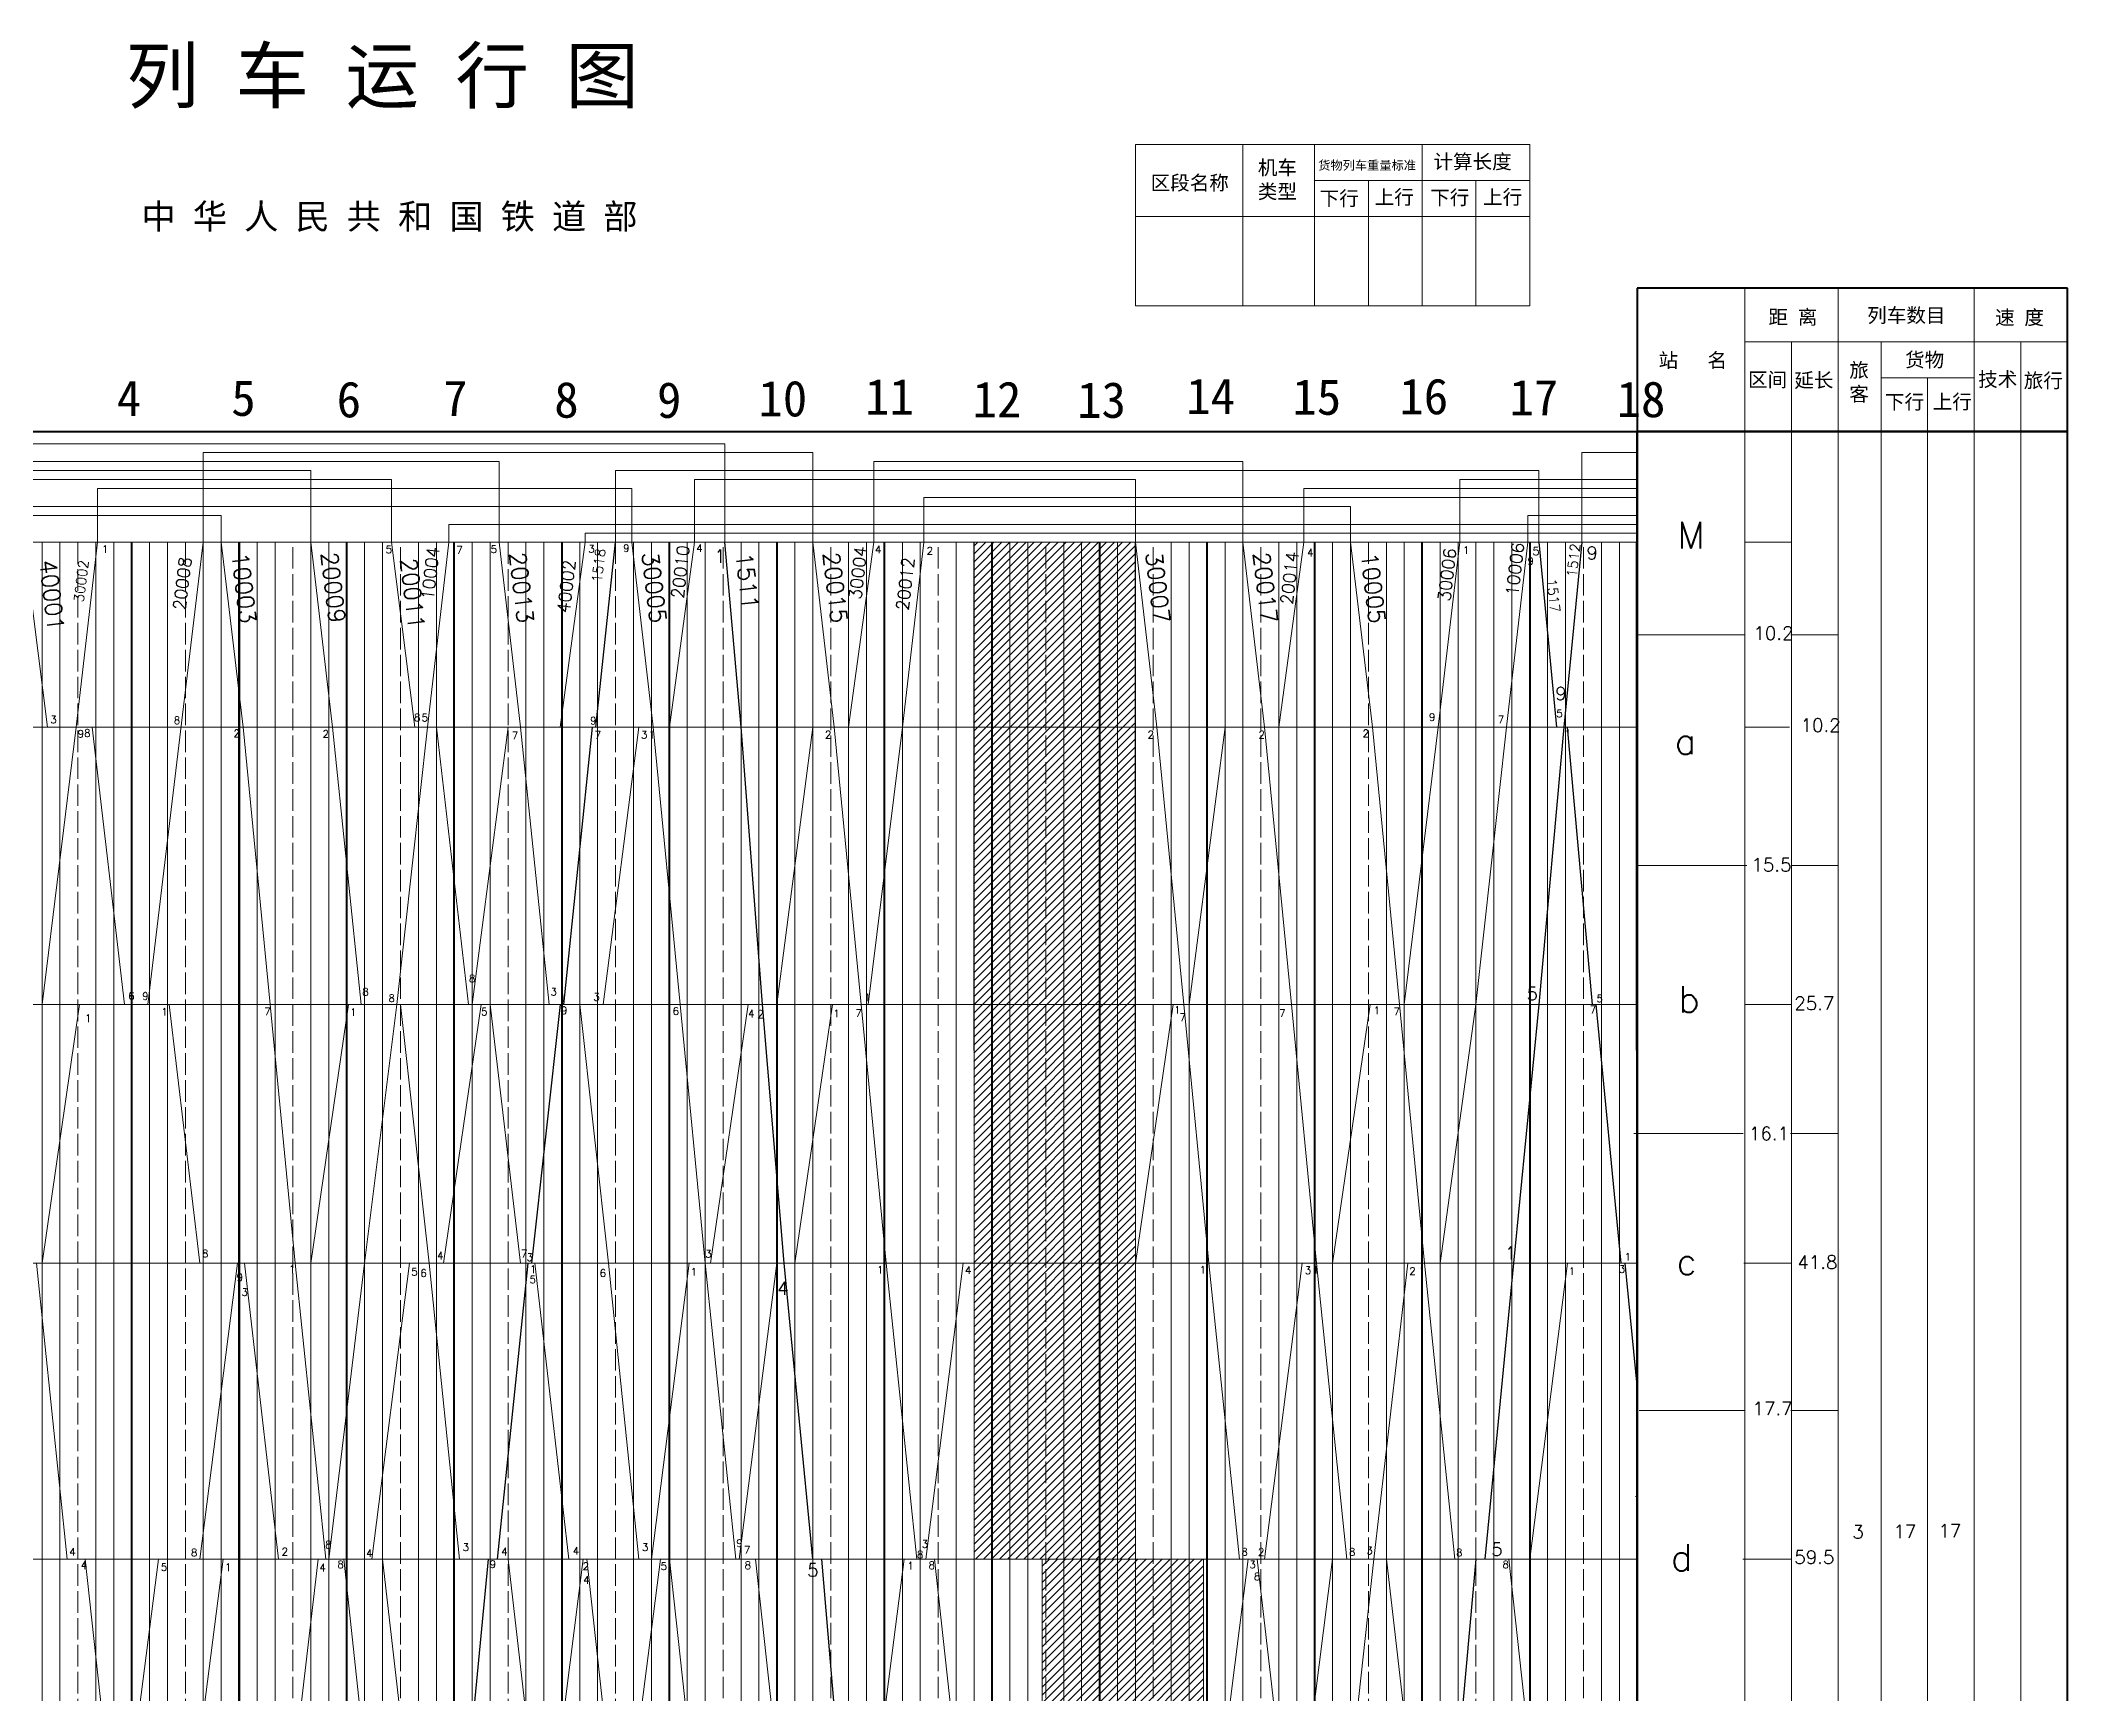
# Model space of a CAD drawing. Header units: millimetres. Extents: x 115 to 2035, y -688 to 879.
# Drawn here: x 904 to 2035, y -43 to 879 of the extents above; entities that cross this region are included whole.
import ezdxf

# ---------------------------------------------------------------- set-up
doc = ezdxf.new("R2010")
doc.units = ezdxf.units.MM
doc.linetypes.add('ACAD_ISO02W100', pattern=[15, 12, -3])
doc.layers.get('0').update_dxf_attribs({"color": 3, "lineweight": 120})
for name, color, linetype, lineweight in [('heizi', 7, 'Continuous', 5), ('五定、快运、直达、重载', 5, 'Continuous', 5), ('十分格1', 3, 'Continuous', 20), ('十分格2', 3, 'ACAD_ISO02W100', 20), ('小时格1', 3, 'Continuous', 100), ('小时格2', 3, 'Continuous', 80), ('直通、区段、小运转等', 7, 'Continuous', 5), ('站界线', 3, 'Continuous', 20)]:
    doc.layers.add(name, color=color, linetype=linetype, lineweight=lineweight)
doc.layers.add('文字', color=3, linetype='Continuous')
doc.layers.add('旅客列车、高级专列等', color=1, linetype='Continuous')
doc.styles.add('hz', font='txt.shx')

msp = doc.modelspace()

# ---------------------------------------------------------------- hatches: boundary and pattern name
at = {"layer": '直通、区段、小运转等'}
h = msp.add_hatch(dxfattribs=at)
h.set_pattern_fill('ANSI31', color=256)
h.set_pattern_definition([(45, (-1546.2413, -75.1722), (-2.245064, 2.245064), [])])
h.paths.add_polyline_path([(1425, 32.1), (1515, 32.1), (1514.9, 599.2), (1424.9, 599.2)])
h = msp.add_hatch(dxfattribs=at)
h.set_pattern_fill('ANSI31', color=256)
h.set_pattern_definition([(45, (-1941.8525, -103.491), (-2.245064, 2.245064), [])])
h.paths.add_polyline_path([(1553, 32.1), (1463, 32.1), (1463, -555.5), (1553, -555.5)])

# ---------------------------------------------------------------- linework, layer by layer
msp.add_line((2035, -629), (2035, 711))
at = {"layer": 'heizi'}
for p, q in [((354.7, 599.2), (1794.3, 599.2)), ((355.1, 496.1), (1795, 496.1)), ((355.5, 341.4), (1794.2, 341.4)), ((355.6, 197.1), (1794.9, 197.1)), ((355.6, 32.1), (1794.5, 32.1))]:
    msp.add_line(p, q, dxfattribs=at)
at = {"layer": '五定、快运、直达、重载'}
for p, q in [((1005, 599.2), (1017.3, 496.1)), ((1132, 599.2), (1120, 496.1)), ((1635, 599.2), (1647.3, 496.1)), ((1734, 599.2), (1722, 496.1)), ((1032.3, 341.4), (1017.3, 496.1)), ((1120, 496.1), (1103, 341.4)), ((1662.3, 341.4), (1647.3, 496.1)), ((1722, 496.1), (1705, 341.4)), ((1046.3, 197.1), (1032.3, 341.4)), ((1103, 341.4), (1085, 197.1)), ((1676.3, 197.1), (1662.3, 341.4)), ((1685, 197.1), (1705, 341.4)), ((1063.3, 32.1), (1046.3, 197.1)), ((1065, 32.1), (1085, 197.1)), ((1667, 197.1), (1648, 32.1)), ((1693.3, 32.1), (1676.3, 197.1)), ((1059, 32.1), (1040, -132.8)), ((1091.3, -132.8), (1073.3, 32.1)), ((1648, 32.1), (1630, -132.8)), ((1741.3, -132.8), (1723.3, 32.1))]:
    msp.add_line(p, q, dxfattribs=at)
at = {"layer": '十分格1'}
for p, q in [((1515, 731), (1515, 821)), ((1515, 821), (1735, 821)), ((1575, 731), (1575, 821)), ((1575, 821), (1615, 821)), ((1615, 821), (1615, 731)), ((1675, 731), (1675, 821)), ((1735, 821), (1735, 731)), ((1735, 801), (1615, 801)), ((1645, 781), (1645, 801)), ((1645, 801), (1735, 801)), ((1645, 801), (1675, 801)), ((1675, 801), (1675, 731)), ((1675, 801), (1705, 801)), ((1705, 801), (1705, 731)), ((1735, 781), (1515, 781)), ((1515, 781), (1575, 781)), ((1575, 781), (1575, 731)), ((1645, 731), (1645, 781)), ((1735, 731), (1735, 781)), ((1855, 661), (1855, 741)), ((1855, 741), (1907, 741)), ((1907, 741), (1907, 661)), ((1983, 711), (1983, 741)), ((1735, 731), (1515, 731)), ((1615, 731), (1645, 731)), ((1907, 711), (1855, 711)), ((1881, 661), (1881, 711)), ((1881, 711), (1907, 711)), ((1907, 711), (1931, 711)), ((1931, 711), (1931, 661)), ((1983, 711), (1931, 711)), ((1983, 661), (1983, 711)), ((1983, 711), (2035, 711)), ((2009, 661), (2009, 711)), ((1957, 691), (1931, 691)), ((1931, 691), (1983, 691)), ((1957, 661), (1957, 691)), ((1983, 691), (1983, 661)), ((1855, 661), (1855, -554.7)), ((1907, 661), (1881, 661)), ((1881, 661), (1881, -555.6)), ((1907, 661), (1907, -648.6)), ((1931, 661), (1957, 661)), ((1931, 661), (1931, -555.6)), ((1957, 661), (1957, -555.1)), ((1983, 661), (2009, 661)), ((1983, 661), (1983, -555.6)), ((2009, 661), (2009, -555.6)), ((905, -555.5), (905, 599.2)), ((915, 599.2), (915, -555.5)), ((935, -555.5), (935, 599.2)), ((945, 599.2), (945, -555.5)), ((965, 599.2), (965, -555.5)), ((975, -555.5), (975, 599.2)), ((995, 599.2), (995, -555.5)), ((1005, -555.5), (1005, 599.2)), ((1025, -555.5), (1025, 599.2)), ((1035, 599.2), (1035, -555.5)), ((1055, -555.5), (1055, 599.2)), ((1065, 599.2), (1065, -555.5)), ((1085, 599.2), (1085, -555.5)), ((1095, -555.5), (1095, 599.2)), ((1115, 599.2), (1115, -555.5)), ((1125, -555.5), (1125, 599.2)), ((1145, -555.5), (1145, 599.2)), ((1155, 599.2), (1155, -555.5)), ((1175, -555.5), (1175, 599.2)), ((1185, 599.2), (1185, -555.5)), ((1205, 599.2), (1205, -555.5)), ((1215, -555.5), (1215, 599.2)), ((1235, 599.2), (1235, -555.5)), ((1245, -555.5), (1245, 599.2)), ((1265, -555.5), (1265, 599.2)), ((1275, 599.2), (1275, -555.5)), ((1295, -555.5), (1295, 599.2)), ((1305, 599.2), (1305, -555.5)), ((1325, 599.2), (1325, -555.5)), ((1335, -555.5), (1335, 599.2)), ((1355, 599.2), (1355, -555.5)), ((1365, -555.5), (1365, 599.2)), ((1385, -555.5), (1385, 599.2)), ((1395, 599.2), (1395, -555.5)), ((1415, -555.5), (1415, 599.2)), ((1425, 599.2), (1425, -555.5)), ((1445, 599.2), (1445, -555.5)), ((1455, -555.5), (1455, 599.2)), ((1475, 599.2), (1475, -555.5)), ((1485, -555.5), (1485, 599.2)), ((1505, -555.5), (1505, 599.2)), ((1515, 599.2), (1515, -555.5)), ((1535, -555.5), (1535, 599.2)), ((1545, 599.2), (1545, -555.5)), ((1565, 599.2), (1565, -555.5)), ((1575, -555.5), (1575, 599.2)), ((1595, 599.2), (1595, -555.5)), ((1605, -555.5), (1605, 599.2)), ((1625, -555.5), (1625, 599.2)), ((1635, 599.2), (1635, -555.5)), ((1655, -555.5), (1655, 599.2)), ((1665, 599.2), (1665, -555.5)), ((1685, 599.2), (1685, -555.5)), ((1695, -555.5), (1695, 599.2)), ((1715, 599.2), (1715, -555.5)), ((1725, -555.5), (1725, 599.2)), ((1745, -555.5), (1745, 599.2)), ((1755, 599.2), (1755, -555.5)), ((1775, -555.5), (1775, 599.2)), ((1785, 599.2), (1785, -555.5))]:
    msp.add_line(p, q, dxfattribs=at)
at = {"layer": '十分格2'}
for p, q in [((1705, 661), (1705, 661)), ((925, 599.2), (925, -555.5)), ((985, 599.2), (985, -555.5)), ((1045, -555.5), (1045, 599.2)), ((1105, -555.5), (1105, 599.2)), ((1165, 599.2), (1165, -555.5)), ((1225, 599.2), (1225, -555.5)), ((1285, -555.5), (1285, 599.2)), ((1345, -555.5), (1345, 599.2)), ((1405, -555.5), (1405, 599.2)), ((1465, -555.5), (1465, 599.2)), ((1525, -555.5), (1525, 599.2)), ((1585, -555.5), (1585, 599.2)), ((1645, 599.2), (1645, -555.5)), ((1705, 599.2), (1705, -555.5)), ((1705, 179), (1705, 599.2)), ((1765, -555.5), (1765, 599.2))]:
    msp.add_line(p, q, dxfattribs=at)
at = {"layer": '小时格1'}
for p, q in [((2035, 741), (1795, 741)), ((1795, 741), (1795, 661)), ((2035, 661), (2035, 741)), ((355, 661), (2035, 661)), ((1075, 661), (1435, 661)), ((2035, 661), (1795, 661)), ((1795, 661), (1795, -579)), ((1795, -579), (1795, 661)), ((1075, -555.5), (1075, 599.2)), ((1075, -555.5), (1075, 599.2)), ((1435, 599.2), (1435, -555.5))]:
    msp.add_line(p, q, dxfattribs=at)
at = {"layer": '小时格2'}
for p, q in [((955, 599.2), (955, -555.5)), ((1015, -555.5), (1015, 599.2)), ((1015, 599.2), (1015, -555.5)), ((1135, -555.5), (1135, 599.2)), ((1195, 599.2), (1195, -555.5)), ((1255, -555.5), (1255, 599.2)), ((1315, 599.2), (1315, -555.5)), ((1375, -555.5), (1375, 599.2)), ((1495, 599.2), (1495, -555.5)), ((1555, -555.5), (1555, 599.2)), ((1555, -555.5), (1555, 599.2)), ((1615, 599.2), (1615, -555.5)), ((1615, 599.2), (1615, -555.5)), ((1675, -555.5), (1675, 599.2)), ((1735, 599.2), (1735, -555.5))]:
    msp.add_line(p, q, dxfattribs=at)
at = {"layer": '旅客列车、高级专列等'}
for p, q in [((1214, 496.1), (1225, 599.2)), ((1295, 496.1), (1286, 599.2)), ((1740, 599.2), (1750, 496.1)), ((1764, 599.2), (1754, 496.1)), ((1212, 496.1), (1196, 341.4)), ((1307, 341.4), (1295, 496.1)), ((1754, 496.1), (1740, 341.4)), ((1770, 341.4), (1756, 496.1)), ((1194, 341.4), (1178, 197.1)), ((1319, 197.1), (1307, 341.4)), ((1740, 341.4), (1726, 197.1)), ((1786, 197.1), (1772, 341.4)), ((1176, 197.1), (1159, 32.1)), ((1335, 32.1), (1319, 197.1)), ((1726, 197.1), (1710, 32.1)), ((1788, 197.1), (1795, 127)), ((1154, 32.1), (1138, -132.8)), ((1354, -132.8), (1340, 32.1)), ((1705, 32.1), (1690, -132.8))]:
    msp.add_line(p, q, dxfattribs=at)
at = {"layer": '直通、区段、小运转等'}
for p, q in [((1286, 654.2), (769, 654.2)), ((995, 599.2), (995, 649.2)), ((1335, 649.2), (995, 649.2)), ((1286, 599.2), (1286, 654.2)), ((1335, 599.2), (1335, 649.2)), ((1764, 599.2), (1764, 649.2)), ((1764, 649.2), (1795, 649.2)), ((1055, 639.2), (719, 639.2)), ((1100, 634.2), (746, 634.2)), ((1160, 644.2), (857, 644.2)), ((1055, 599.2), (1055, 639.2)), ((1100, 599.2), (1100, 634.2)), ((1160, 599.2), (1160, 644.2)), ((1225, 599.2), (1225, 639.2)), ((1740, 639.2), (1225, 639.2)), ((1269, 599.2), (1269, 634.2)), ((1515, 634.2), (1269, 634.2)), ((1369, 599.2), (1369, 644.2)), ((1575, 644.2), (1369, 644.2)), ((1515, 599.2), (1515, 634.2)), ((1575, 599.2), (1575, 644.2)), ((1696, 599.2), (1696, 634.2)), ((1696, 634.2), (1795, 634.2)), ((1740, 599.2), (1740, 639.2)), ((936, 599.2), (936, 629.2)), ((1234, 629.2), (936, 629.2)), ((1234, 599.2), (1234, 629.2)), ((1397, 599.2), (1397, 624.2)), ((1397, 624.2), (1795, 624.2)), ((1609, 599.2), (1609, 629.2)), ((1609, 629.2), (1795, 629.2)), ((1005, 614.2), (355, 614.2)), ((1635, 619.2), (530, 619.2)), ((1005, 599.2), (1005, 614.2)), ((1635, 599.2), (1635, 619.2)), ((1734, 599.2), (1734, 614.2)), ((1734, 614.2), (1795, 614.2)), ((1132, 599.2), (1132, 609.2)), ((1132, 609.2), (1795, 609.2)), ((1208, 599.2), (1208, 604.2)), ((1208, 604.2), (1795, 604.2)), ((924, 496.1), (936, 599.2)), ((964, 341.4), (995, 599.2)), ((1067, 496.1), (1055, 599.2)), ((1100, 599.2), (1090, 599.2)), ((1095, 599.2), (1100, 599.2)), ((1113, 496.1), (1100, 599.2)), ((1172, 496.1), (1160, 599.2)), ((1246, 496.1), (1234, 599.2)), ((1255, 496.1), (1269, 599.2)), ((1347, 496.1), (1335, 599.2)), ((1355, 496.1), (1369, 599.2)), ((1385, 496.1), (1397, 599.2)), ((1402.9, 599.2), (1492.9, 599.2)), ((1424.9, 599.2), (1425, 32.1)), ((1515, 32.1), (1514.9, 599.2)), ((1527, 496.1), (1515, 599.2)), ((1587, 496.1), (1575, 599.2)), ((1595, 496.1), (1609, 599.2)), ((1684, 496.1), (1696, 599.2)), ((1794.3, 599.2), (1794.5, 32.1)), ((905, 341.4), (924, 496.1)), ((908, 496.1), (933, 496.1)), ((1083, 341.4), (1067, 496.1)), ((1105, 496.1), (1112, 496.1)), ((1143, 341.4), (1125, 496.1)), ((1188, 341.4), (1172, 496.1)), ((1218, 341.4), (1238, 496.1)), ((1261, 341.4), (1246, 496.1)), ((1315, 341.4), (1335, 496.1)), ((1362, 341.4), (1347, 496.1)), ((1366, 341.4), (1385, 496.1)), ((1542, 341.4), (1527, 496.1)), ((1545, 341.4), (1565, 496.1)), ((1602, 341.4), (1587, 496.1)), ((1665, 341.4), (1684, 496.1)), ((905, 197.1), (926, 341.4)), ((945, 341.4), (951, 341.4)), ((951, 341.4), (976, 341.4)), ((965, 341.4), (964, 341.4)), ((1121, 197.1), (1105, 341.4)), ((1150, 341.4), (1129, 197.1)), ((1135, 341.4), (1142, 341.4)), ((1142, 341.4), (1138, 341.4)), ((1155, 341.4), (1150, 341.4)), ((1172, 197.1), (1155, 341.4)), ((1175, 341.4), (1183, 341.4)), ((1221, 197.1), (1205, 341.4)), ((1255, 341.4), (1262, 341.4)), ((1275, 197.1), (1261, 341.4)), ((1278, 197.1), (1299, 341.4)), ((1325, 197.1), (1346, 341.4)), ((1376, 197.1), (1362, 341.4)), ((1536, 341.4), (1515, 197.1)), ((1535, 341.4), (1536, 341.4)), ((1556, 197.1), (1542, 341.4)), ((1616, 197.1), (1602, 341.4)), ((1625, 197.1), (1646, 341.4)), ((919, 32.1), (902, 197.1)), ((985, 197.1), (993, 197.1)), ((993, 197.1), (1018, 197.1)), ((1089, 32.1), (1110, 197.1)), ((1138, 32.1), (1121, 197.1)), ((1121, 197.1), (1123, 197.1)), ((1155, 197.1), (1157, 197.1)), ((1185, 197.1), (1180, 197.1)), ((1199, 32.1), (1180, 197.1)), ((1215, 197.1), (1221, 197.1)), ((1238, 32.1), (1221, 197.1)), ((1245, 32.1), (1266, 197.1)), ((1275, 197.1), (1276, 197.1)), ((1292, 32.1), (1275, 197.1)), ((1276, 197.1), (1278, 197.1)), ((1294, 32.1), (1315, 197.1)), ((1393, 32.1), (1376, 197.1)), ((1398, 32.1), (1419, 197.1)), ((1573, 32.1), (1556, 197.1)), ((1587, 32.1), (1608, 197.1)), ((1633, 32.1), (1616, 197.1)), ((1735, 32.1), (1756, 197.1)), ((1794, 67), (1795, 67)), ((947, -132.8), (929, 32.1)), ((985, -132.8), (1006, 32.1)), ((1035, 32.1), (1037, 32.1)), ((1184, -132.8), (1165, 32.1)), ((1186, -132.8), (1207, 32.1)), ((1195, 32.1), (1199, 32.1)), ((1199, 32.1), (1209, 32.1)), ((1227, -132.8), (1209, 32.1)), ((1229, -132.8), (1250, 32.1)), ((1235, 32.1), (1238, 32.1)), ((1273, -132.8), (1255, 32.1)), ((1285, 32.1), (1293, 32.1)), ((1292, 32.1), (1294, 32.1)), ((1293, 32.1), (1303, 32.1)), ((1293, 32.1), (1298, 32.1)), ((1321, -132.8), (1303, 32.1)), ((1365, -132.8), (1386, 32.1)), ((1393, 32.1), (1398, 32.1)), ((1421, -132.8), (1403, 32.1)), ((1425, 32.1), (1515, 32.1)), ((1463, 32.1), (1463, -555.5)), ((1463, 32.1), (1553, 32.1)), ((1553, -555.5), (1553, 32.1)), ((1578, 32.1), (1557, -132.8)), ((1575, 32.1), (1578, 32.1)), ((1602, -132.8), (1583, 32.1)), ((1585, 32.1), (1587, 32.1)), ((1604, -132.8), (1625, 32.1)), ((1674, -132.8), (1655, 32.1))]:
    msp.add_line(p, q, dxfattribs=at)
at = {"layer": '直通、区段、小运转等', "color": 6}
for p, q in [((895, 599.2), (908, 496.1)), ((1194, 496.1), (1208, 599.2)), ((951, 341.4), (933, 496.1)), ((1145, 341.4), (1165, 496.1)), ((993, 197.1), (976, 341.4)), ((1055, 197.1), (1076, 341.4)), ((993, 32.1), (1014, 197.1)), ((1037, 32.1), (1018, 197.1)), ((949, -132.8), (970, 32.1)), ((1095, 32.1), (1114, -132.8))]:
    msp.add_line(p, q, dxfattribs=at)
at = {"layer": '站界线'}
for p, q in [((2035, -629), (2035, 711)), ((2035, 711), (2035, 555.1)), ((1855, 599.2), (1880.6, 599.2)), ((1795, 565), (1795, 505)), ((1795.2, 547.6), (1854.7, 547.6)), ((1880.7, 547.6), (1906.7, 547.6)), ((1855.3, 496.1), (1879.9, 496.1)), ((1795, 433), (1795, 409)), ((1795, 418.9), (1856.1, 418.9)), ((1881, 418.9), (1907, 418.9)), ((1795, 357), (1795, 291)), ((1855.3, 341.4), (1880.6, 341.4)), ((1793.1, 269.4), (1854.1, 269.4)), ((1880.5, 269.4), (1906.9, 269.4)), ((1795, 245), (1795, 165)), ((1854.4, 197.1), (1881, 197.1)), ((1796.1, 114.9), (1854.9, 114.9)), ((1880.6, 114.9), (1907.2, 114.9)), ((1795, 25), (1795, -41)), ((1853.9, 32.1), (1880.6, 32.1))]:
    msp.add_line(p, q, dxfattribs=at)

# ---------------------------------------------------------------- texts
at = {"layer": '五定、快运、直达、重载', "color": 6, "style": 'hz'}
for s, width, gutter_width, heights, insert, char_height, attachment_point, rotation in [('40001', 76.155, 46.3, [9.27], (912.8, 590), 9.27, 1, 276.7373), ('40002', 57.122, 34.8, [3.55], (1199.3, 559.4), 6.95, 7, 83.2627)]:
    msp.add_mtext_dynamic_manual_height_columns(s, width=width, gutter_width=gutter_width, heights=heights, dxfattribs=dict(at, insert=insert, char_height=char_height, attachment_point=attachment_point, rotation=rotation))
at = {"layer": '五定、快运、直达、重载', "color": 18, "true_color": 0x000000, "style": 'hz'}
for s, width, gutter_width, heights, insert, char_height, attachment_point, rotation in [('30002', 45.178, 27.5, [3.62], (928.2, 565.5), 5.5, 7, 83.2627), ('20008', 57.122, 34.8, [4.58], (985, 561), 6.95, 7, 83.2627), ('20009', 76.155, 46.3, [9.27], (1069.8, 594.2), 9.27, 1, 276.7373), ('20011', 76.155, 46.3, [9.27], (1114, 590.9), 9.27, 1, 276.7373), ('20013', 76.155, 46.3, [9.27], (1174.8, 594.2), 9.27, 1, 276.7373), ('30005', 76.155, 46.3, [9.27], (1248.8, 594.2), 9.27, 1, 276.7373), ('20010', 57.122, 34.8, [4.58], (1262.9, 567.5), 6.95, 7, 83.2627), ('20015', 76.155, 46.3, [9.27], (1349.8, 594.2), 9.27, 1, 276.7373), ('30004', 57.122, 34.8, [3.55], (1362, 567), 6.95, 7, 83.2627), ('20012', 57.122, 34.8, [4.58], (1388.4, 560.8), 6.95, 7, 83.2627), ('30007', 76.155, 46.3, [9.27], (1529.8, 594.2), 9.27, 1, 276.7373), ('20017', 76.155, 46.3, [9.27], (1589.8, 594.2), 9.27, 1, 276.7373), ('20014', 57.122, 34.8, [4.58], (1602.7, 564.1), 6.95, 7, 83.2627), ('30006', 57.122, 34.8, [4.58], (1690.6, 565.9), 6.95, 7, 83.2627)]:
    msp.add_mtext_dynamic_manual_height_columns(s, width=width, gutter_width=gutter_width, heights=heights, dxfattribs=dict(at, insert=insert, char_height=char_height, attachment_point=attachment_point, rotation=rotation))
at = {"layer": '五定、快运、直达、重载', "color": 18, "true_color": 0x000000, "char_height": 4.16, "attachment_point": 1, "style": 'hz'}
for s, insert in [('1', (938.5, 597.5)), ('5', (1096.7, 597.3)), ('5', (1155.3, 597.4)), ('3', (1209.8, 597.6)), ('9', (1229.2, 598)), ('4', (1270, 598)), ('4', (1369.7, 597.3)), ('2', (1398.5, 596.5)), ('4', (1610.8, 595.5)), ('1', (1697.8, 596.9)), ('3', (909.6, 502.4)), ('8', (978.5, 502)), ('8', (1112.5, 503.6)), ('9', (1678.8, 503.8)), ('9', (924.9, 494.5)), ('8', (928.5, 494.9)), ('2', (1061.5, 494.4)), ('7', (1167.1, 493.5)), ('3', (1239.2, 493.9)), ('1', (1243.4, 494)), ('2', (1341.8, 494)), ('2', (1521.8, 494)), ('2', (1583.7, 494)), ('8', (1083.7, 350.6)), ('8', (1143.2, 358)), ('3', (1188.7, 350.6)), ('6', (953.1, 348.3)), ('9', (960.9, 348.2)), ('1', (971.6, 339.4)), ('5', (1150, 339.5)), ('3', (1212.6, 347.7)), ('6', (1256.8, 339.8)), ('1', (1363.8, 347.4)), ('1', (1536.6, 340.5)), ('1', (1647.9, 340.2)), ('1', (928.9, 335.8)), ('1', (1076.9, 339.2)), ('4', (1298.9, 338.4)), ('1', (1346.5, 338.5)), ('7', (1358.8, 338.7)), ('7', (1539.6, 336.3)), ('7', (1595.2, 338.7)), ('8', (994.3, 204.6)), ('7', (1172.2, 204.5)), ('3', (1275.1, 204.4)), ('5', (1111, 194.4)), ('6', (1116.1, 193.7)), ('4', (1125.4, 203.4)), ('6', (1216.1, 193.7)), ('1', (1266.9, 194.4)), ('1', (1370.9, 195.5)), ('4', (1419.9, 195.3)), ('1', (1550.9, 195.5)), ('3', (1609.5, 195.2)), ('1', (1613.9, 195.5)), ('1', (1756.8, 194.7)), ('9', (1013.6, 191.3)), ('3', (1016.3, 183)), ('5', (1177, 190.1)), ('4', (920.2, 38.2)), ('8', (988.1, 37.8)), ('2', (1038.7, 38.3)), ('4', (1085.8, 37.5)), ('3', (1139.7, 40.8)), ('4', (1201.1, 38.8)), ('3', (1239.7, 40.8)), ('9', (1292.3, 43.1)), ('7', (1296.6, 39.3)), ('8', (1393.1, 36.7)), ('3', (1395.8, 42.6)), ('8', (1574.2, 38.2)), ('2', (1583.4, 38.1)), ('8', (1634.2, 38.2)), ('4', (926.6, 30.7)), ('5', (971.3, 29.7)), ('1', (1007.1, 29.6)), ('2', (1206.6, 30.2)), ('5', (1250.1, 30.2)), ('8', (1297, 30.7)), ('1', (1387.7, 30.5)), ('8', (1399.6, 30.7)), ('3', (1578.6, 31.1)), ('8', (1581.1, 24.5)), ('4', (1207, 22.5))]:
    msp.add_mtext_dynamic_manual_height_columns(s, width=22.952, gutter_width=20.8, heights=[0], dxfattribs=dict(at, insert=insert))
at = {"layer": '五定、快运、直达、重载', "style": 'hz'}
for s, width, gutter_width, heights, insert, char_height, attachment_point, rotation in [('10003', 76.155, 46.3, [0], (1020, 594), 9.27, 1, 276.7373), ('10004', 57.122, 34.8, [6.95], (1123.4, 566.7), 6.95, 7, 83.2627), ('10005', 76.155, 46.3, [0], (1650, 594), 9.27, 1, 276.7373), ('10006', 57.122, 34.8, [6.95], (1728.5, 569), 6.95, 7, 83.2627)]:
    msp.add_mtext_dynamic_manual_height_columns(s, width=width, gutter_width=gutter_width, heights=heights, dxfattribs=dict(at, insert=insert, char_height=char_height, attachment_point=attachment_point, rotation=rotation))
at = {"layer": '五定、快运、直达、重载', "char_height": 4.16, "attachment_point": 1, "style": 'hz'}
for s, heights, insert in [('7', [0], (1136.1, 597)), ('9', [3.07], (1733.7, 590.8)), ('5', [0], (1116.8, 503.5)), ('7', [3.07], (1717.2, 502.4)), ('2', [3.07], (1011.8, 494.7)), ('2', [3.07], (1641.8, 494.7)), ('7', [0], (1029, 339.6)), ('8', [0], (1098.3, 347)), ('7', [0], (1659, 339.6)), ('1', [0], (1042.7, 195.8)), ('2', [0], (1667.8, 194.8)), ('1', [0], (1673.1, 195.2)), ('8', [0], (1063, 42.2)), ('3', [0], (1643.9, 38.9)), ('8', [0], (1693.9, 37.8)), ('4', [0], (1059.8, 29.4)), ('8', [0], (1069.8, 31.2)), ('8', [0], (1719.8, 31.2))]:
    msp.add_mtext_dynamic_manual_height_columns(s, width=22.952, gutter_width=20.8, heights=heights, dxfattribs=dict(at, insert=insert))
at = {"layer": '十分格1', "attachment_point": 1, "style": 'hz'}
for s, width, gutter_width, insert, char_height in [('{\\C256;\\c0;M}', 54.37, 74.2, (1817.3, 610.6), 14.843), ('{\\C256;\\c0;10.2}', 27.31, 37.3, (1859.8, 552.2), 7.456), ('{\\C256;\\c0;10.2}', 27.31, 37.3, (1886.1, 500.9), 7.456), ('{\\C256;\\c0;a}', 54.37, 74.2, (1815.8, 495.8), 14.843), ('{\\C256;\\c0;15.5}', 27.31, 37.3, (1858.7, 423.1), 7.456), ('{\\C256;\\c0;b}', 54.37, 74.2, (1817.8, 351.7), 14.843), ('{\\C256;\\c0;25.7}', 27.31, 37.3, (1882.6, 345.8), 7.456), ('{\\C256;\\c0;16.1}', 27.31, 37.3, (1857.3, 273.2), 7.456), ('{\\C256;\\c0;c}', 54.37, 74.2, (1816.8, 205.6), 14.843), ('{\\C256;\\c0;41.8}', 27.31, 37.3, (1884.3, 201.4), 7.456), ('{\\C256;\\c0;17.7}', 27.31, 37.3, (1859.3, 119.8), 7.456), ('{\\C256;\\c0;3}', 27.31, 37.3, (1915, 51), 7.456), ('{\\C256;\\c0;17}', 27.31, 37.3, (1937.9, 51.2), 7.456), ('{\\C256;\\c0;17}', 27.31, 37.3, (1963, 51.5), 7.456), ('{\\C256;\\c0;d}', 54.37, 74.2, (1813.6, 40.4), 14.843), ('{\\C256;\\c0;59.5}', 27.31, 37.3, (1882.6, 36.9), 7.456)]:
    msp.add_mtext_dynamic_manual_height_columns(s, width=width, gutter_width=gutter_width, heights=[0], dxfattribs=dict(at, insert=insert, char_height=char_height))
at = {"layer": '文字', "attachment_point": 1}
for s, insert, char_height, width in [('{\\fSimHei|b0|i0|c134|p2;列 车 运 行 图}', (951.7, 874.5), 30, 312.92), ('\\pt12;{\\fSimHei|b0|i0|c134|p2;计算长度}', (1681.3, 815.5), 8, 48), ('{\\fSimHei|b0|i0|c134|p2;区段名称}', (1523.5, 803.7), 8, 58.4), ('{\\fSimHei|b0|i0|c134|p2;机车类型}', (1583.3, 812.2), 8, 28.114), ('{\\fSimHei|b0|i0|c134|p2;货物列车重量标准}', (1617, 812), 5, 58), ('{\\fSimHei|b0|i0|c134|p2;下行}', (1617.8, 795), 8, 26), ('{\\fSimHei|b0|i0|c134|p2;上行}', (1648.5, 795.7), 8, 26), ('{\\fSimHei|b0|i0|c134|p2;下行}', (1679.5, 795.5), 8, 26), ('{\\fSimHei|b0|i0|c134|p2;上行}', (1709, 795.7), 8, 26), ('{\\fSimSun|b0|i0|c134|p54;\\H1.167x;中 华 人 民 共 和 国 铁 道 部}', (960.5, 787.9), 12, 548.36), ('{\\fSimHei|b0|i0|c134|p2;距 离}', (1868.2, 728.8), 8, 58.4), ('{\\fSimHei|b0|i0|c134|p2;列车数目}', (1923.3, 729.8), 8, 57.41), ('{\\fSimHei|b0|i0|c134|p2;速 度}', (1994.6, 728.6), 8, 35.124), ('{\\fSimHei|b0|i0|c134|p2;站   名}', (1806.9, 704.7), 8, 58.4), ('{\\fSimHei|b0|i0|c134|p2;货物}', (1944.4, 705), 8, 26), ('{\\fSimSun|b0|i0|c134|p2;11}', (1364.2, 690.4), 20, 48.079), ('{\\fSimSun|b0|i0|c134|p2;14}', (1543.4, 690.7), 20, 48.079), ('{\\fSimSun|b0|i0|c134|p2;16}', (1662.3, 690.6), 20, 48.079), ('{\\fSimHei|b0|i0|c134|p2;区间}', (1856.8, 693.9), 8, 26), ('{\\fSimHei|b0|i0|c134|p2;延长}', (1882.6, 693.6), 8, 26), ('{\\fSimHei|b0|i0|c134|p2;旅客}', (1913.3, 699.2), 8, 16.267), ('{\\fSimHei|b0|i0|c134|p2;技术}', (1985.2, 694.1), 8, 26), ('{\\fSimHei|b0|i0|c134|p2;旅行}', (2010.6, 693.4), 8, 26), ('{\\fSimSun|b0|i0|c134|p2;4}', (946.7, 689.6), 20, 48.079), ('{\\fSimSun|b0|i0|c134|p2;5}', (1010.6, 689.7), 20, 48.079), ('{\\fSimSun|b0|i0|c134|p2;6}', (1069.4, 688.9), 20, 48.079), ('{\\fSimSun|b0|i0|c134|p2;7}', (1128.8, 689.6), 20, 48.079), ('{\\fSimSun|b0|i0|c134|p2;8}', (1190.8, 688.7), 20, 48.079), ('{\\fSimSun|b0|i0|c134|p2;9}', (1248.1, 688.6), 20, 48.079), ('{\\fSimSun|b0|i0|c134|p2;10}', (1304.7, 689.4), 20, 48.079), ('{\\fSimSun|b0|i0|c134|p2;12}', (1424.2, 688.9), 20, 48.079), ('{\\fSimSun|b0|i0|c134|p2;13}', (1482.5, 688.6), 20, 48.079), ('{\\fSimSun|b0|i0|c134|p2;15}', (1602.6, 690.3), 20, 48.079), ('{\\fSimSun|b0|i0|c134|p2;17}', (1723.7, 690), 20, 48.079), ('{\\fSimSun|b0|i0|c134|p2;18}', (1783.5, 689), 20, 48.079), ('{\\fSimHei|b0|i0|c134|p2;下行}', (1933.2, 681.5), 8, 26), ('{\\fSimHei|b0|i0|c134|p2;上行}', (1959.8, 681.6), 8, 26)]:
    msp.add_mtext(s, dxfattribs=dict(at, insert=insert, char_height=char_height, width=width))
at = {"layer": '旅客列车、高级专列等', "style": 'hz'}
for s, width, gutter_width, insert, char_height, attachment_point, rotation in [('1518', 20.709, 27.7, (1213.9, 596), 5.53, 3, 83.2627), ('1511', 34.706, 46.3, (1301.2, 593.9), 9.27, 1, 276.7373), ('1512', 20.709, 27.7, (1757.8, 598.9), 5.53, 3, 83.2627), ('1517', 20.709, 27.7, (1749.9, 579.2), 5.53, 1, 276.7373)]:
    msp.add_mtext_dynamic_manual_height_columns(s, width=width, gutter_width=gutter_width, heights=[0], dxfattribs=dict(at, insert=insert, char_height=char_height, attachment_point=attachment_point, rotation=rotation))
at = {"layer": '旅客列车、高级专列等', "attachment_point": 1, "style": 'hz'}
for s, width, gutter_width, insert, char_height in [('1', 40.272, 36.5, (1280.1, 595.1), 7.3), ('5', 24.653, 22.4, (1736.6, 596.5), 4.47), ('9', 40.272, 36.5, (1766.7, 596.9), 7.3), ('9', 40.272, 36.5, (1749.3, 518.5), 7.3), ('9', 22.952, 20.8, (1210.8, 501.8), 4.16), ('5', 22.952, 20.8, (1749.8, 505.8), 4.16), ('7', 22.952, 20.8, (1213.3, 493.8), 4.16), ('1', 22.952, 20.8, (1754.4, 494.7), 4.16), ('5', 40.272, 36.5, (1733.3, 351.1), 7.3), ('1', 22.952, 20.8, (1193.6, 347), 4.16), ('9', 22.952, 20.8, (1194.5, 340.2), 4.16), ('7', 22.952, 20.8, (1768.5, 340.6), 4.16), ('5', 22.952, 20.8, (1772.2, 346.8), 4.16), ('2', 24.284, 22, (1304, 338.2), 4.4), ('1', 40.272, 36.5, (1721.2, 206.4), 7.3), ('3', 22.952, 20.8, (1175.3, 202.5), 4.16), ('1', 22.952, 20.8, (1177.2, 195.8), 4.16), ('3', 22.952, 20.8, (1784.7, 195.9), 4.16), ('1', 22.952, 20.8, (1788, 202.7), 4.16), ('4', 40.272, 36.5, (1315.2, 186.8), 7.3), ('4', 22.952, 20.8, (1161.2, 38.3), 4.16), ('5', 40.272, 36.5, (1713.6, 41.2), 7.3), ('9', 22.952, 20.8, (1154.7, 31.3), 4.16), ('5', 40.272, 36.5, (1331.9, 29.6), 7.3)]:
    msp.add_mtext_dynamic_manual_height_columns(s, width=width, gutter_width=gutter_width, heights=[0], dxfattribs=dict(at, insert=insert, char_height=char_height))

doc.saveas('drawing.dxf')
